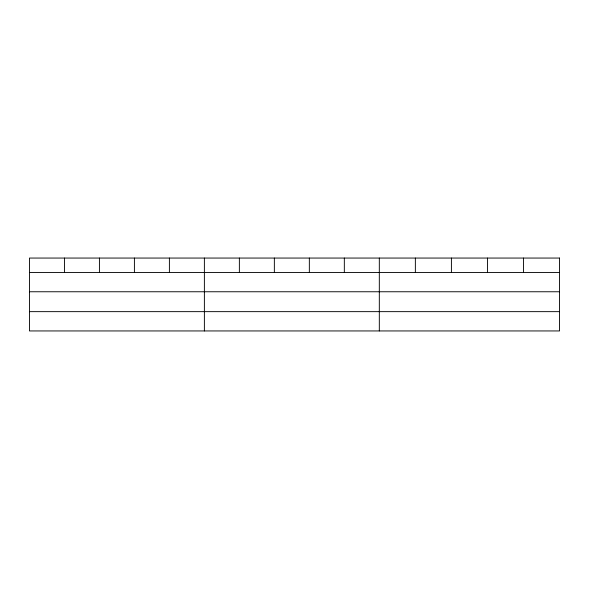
<?xml version="1.0" encoding="UTF-8"?>
<svg xmlns="http://www.w3.org/2000/svg" width="589" height="589" viewBox="0 0 589 589"><rect width="100%" height="100%" fill="white"/><g stroke="black" fill="none" stroke-linecap="round" stroke-linejoin="round"><path stroke-width="0.88" d="M29.45 272.464L559.55 272.464M29.45 291.761L559.55 291.761M29.45 311.647L559.55 311.647M523.503 258.056L523.503 272.464M487.456 258.056L487.456 272.464M451.41 258.056L451.41 272.464M415.363 258.056L415.363 272.464M379.316 258.056L379.316 330.944M344.329 258.056L344.329 272.464M309.343 258.056L309.343 272.464M274.356 258.056L274.356 272.464M239.37 258.056L239.37 272.464M204.383 258.056L204.383 330.944M169.396 258.056L169.396 272.464M134.41 258.056L134.41 272.464M99.423 258.056L99.423 272.464M64.437 258.056L64.437 272.464M559.55 258.056L29.45 258.056L29.45 330.944L559.55 330.944L559.55 258.056"/></g></svg>
